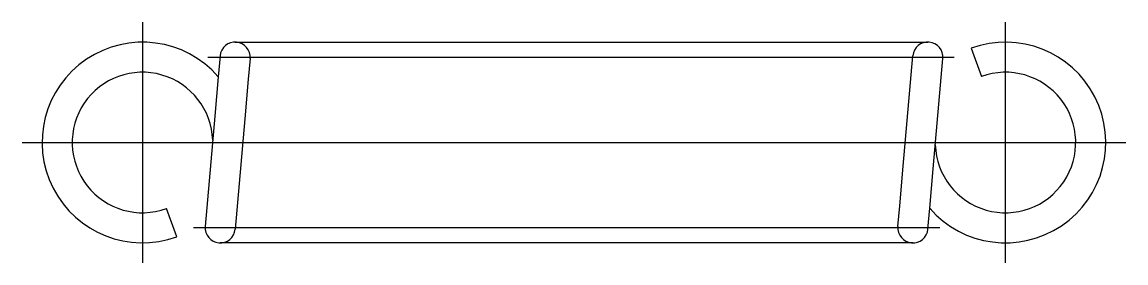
# Model space of a CAD drawing. Extents: x 10.1 to 62.2, y 10 to 51.2.
# Drawn here: x 51.23 to 62.23, y 48.8 to 51.2 of the extents above; entities outside this region: 2.
import ezdxf

# ---------------------------------------------------------------- set-up
doc = ezdxf.new("R2010")
doc.units = 0
doc.linetypes.add('CENTER', pattern=[50.8, 31.75, -6.35, 6.35, -6.35])
doc.linetypes.add('DASHED', pattern=[19.05, 12.7, -6.35])
doc.layers.get('0').update_dxf_attribs({"linetype": 'CONTINUOUS'})
doc.layers.add('CENTER', color=1, linetype='CENTER')
doc.styles.get("Standard").update_dxf_attribs({"font": 'txt.shx'})

msp = doc.modelspace()

# ---------------------------------------------------------------- linework, layer by layer
at = {"color": 3, "linetype": 'DASHED'}
for p, q in [((53.356, 51.001), (60.26, 51.001)), ((60.111, 48.999), (53.208, 48.999))]:
    msp.add_line(p, q, dxfattribs=at)
at = {"color": 7, "linetype": 'CONTINUOUS'}
for p, q in [((60.691, 50.94), (60.794, 50.658)), ((53.206, 50.864), (53.188, 50.656)), ((53.505, 50.838), (53.487, 50.63)), ((60.014, 49.764), (60.11, 50.864)), ((60.313, 49.738), (60.409, 50.837)), ((53.188, 50.656), (53.154, 50.262)), ((53.487, 50.63), (53.453, 50.236)), ((53.154, 50.262), (53.058, 49.162)), ((53.453, 50.236), (53.357, 49.135)), ((59.98, 49.37), (60.014, 49.764)), ((60.279, 49.344), (60.313, 49.738)), ((52.775, 49.06), (52.673, 49.342)), ((59.961, 49.163), (59.98, 49.37)), ((60.26, 49.136), (60.279, 49.344))]:
    msp.add_line(p, q, dxfattribs=at)
for centre, radius, start, end in [((52.433, 50), 1, 40.9859, 290), ((53.356, 50.851), 0.15, 355, 175), ((60.26, 50.851), 0.15, 355, 175), ((61.033, 50), 1, 220.9859, 110), ((52.433, 50), 0.7, 1.8553, 290), ((61.033, 50), 0.7, 181.9619, 110), ((53.208, 49.149), 0.15, 175, 355), ((60.111, 49.149), 0.15, 175, 355)]:
    msp.add_arc(centre, radius, start, end, dxfattribs=at)
at = {"layer": 'CENTER'}
for p, q in [((52.433, 51.2), (52.433, 48.8)), ((61.033, 48.8), (61.033, 51.2)), ((53.086, 50.851), (60.523, 50.851)), ((51.233, 50), (62.233, 50)), ((60.38, 49.149), (52.942, 49.149))]:
    msp.add_line(p, q, dxfattribs=at)

# ---------------------------------------------------------------- texts
for s, p in [('AWS 2 - 10', (10, 20)), ('AWS02', (10, 10))]:
    msp.add_text(s, height=2).set_placement(p)

doc.saveas('drawing.dxf')
